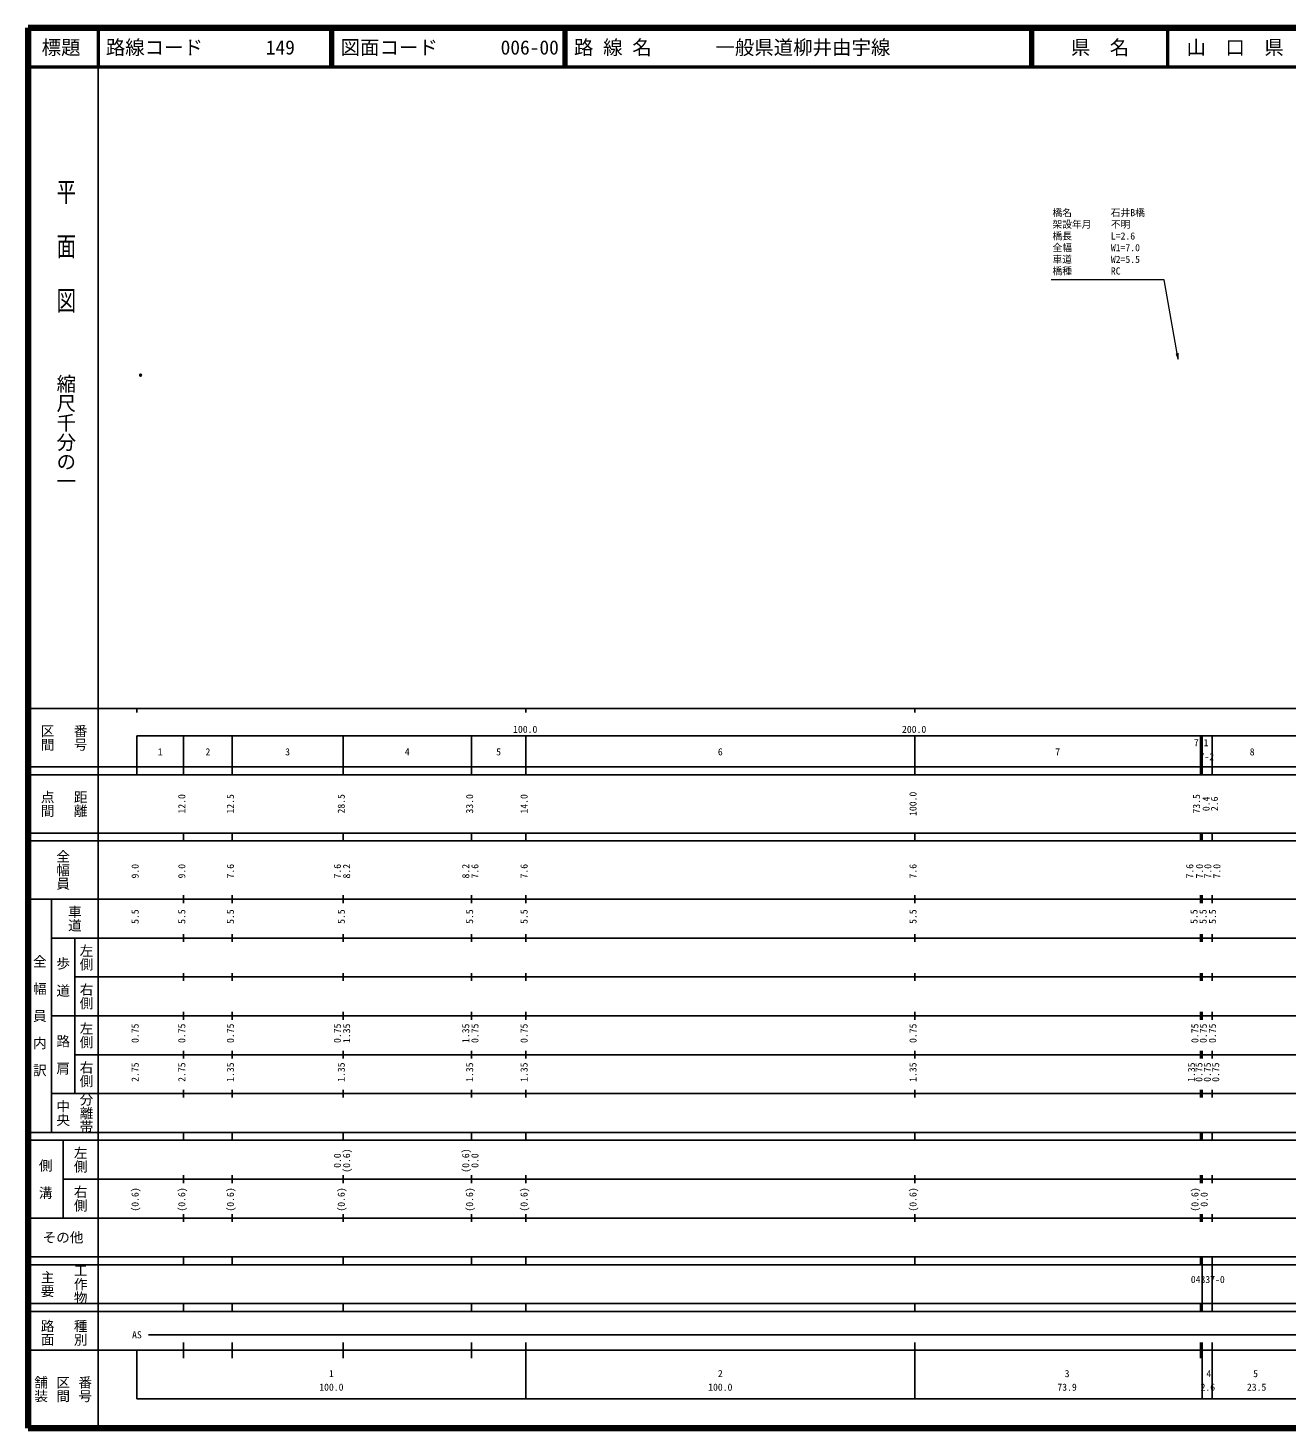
# Model space of a CAD drawing. Units: millimetres on the paper, with parts at other scales. Extents: x 40 to 680, y 20 to 380.
# Drawn here: x 40 to 363.7, y 20 to 380 of the extents above; entities that cross this region are included whole.
import ezdxf
from ezdxf.enums import TextEntityAlignment as Align

# ---------------------------------------------------------------- set-up
doc = ezdxf.new("R2010")
doc.units = ezdxf.units.MM
doc.header["$PDMODE"] = 32
doc.header["$PDSIZE"] = 0.5
doc.layers.add('M-OTRS', color=6, linetype='Continuous')
doc.layers.add('M-TTL-TXT', color=7, linetype='Continuous')
for name, color, linetype, lineweight in [('M-STR-HTXT', 7, 'Continuous', 13), ('M-TTL', 2, 'Continuous', 140), ('M-TTL-BAND', 7, 'Continuous', 25), ('M-TTL-LINE', 7, 'Continuous', 50)]:
    doc.layers.add(name, color=color, linetype=linetype, lineweight=lineweight)
doc.styles.add('@ＭＳ ゴシック', font='')
doc.styles.add('ＭＳ ゴシック', font='')
doc.styles.get('@ＭＳ ゴシック').set_extended_font_data('@MS Gothic')
doc.styles.get('ＭＳ ゴシック').set_extended_font_data('MS Gothic')

# ---------------------------------------------------------------- blocks, each defined once
blk = doc.blocks.new('open_arrow')
at = {"color": 0, "linetype": 'Continuous', "lineweight": -2}
blk.add_lwpolyline([(7.5, 1.25), (0, 0), (7.5, -1.25)], dxfattribs=at)

msp = doc.modelspace()

# ---------------------------------------------------------------- linework, layer by layer
at = {"layer": 'M-OTRS'}
msp.add_point((68.962, 290.725), dxfattribs=at)
at = {"layer": 'M-STR-HTXT'}
msp.add_lwpolyline([(335.718, 294.876), (332.129, 315.23), (303.048, 315.23)], dxfattribs=at)
at = {"layer": 'M-TTL'}
for p, q in [((40, 380), (40, 20)), ((680, 380), (40, 380)), ((40, 20), (680, 20))]:
    msp.add_line(p, q, dxfattribs=at)
at = {"layer": 'M-TTL-BAND'}
for p, q in [((58, 370), (58, 20)), ((40, 205), (579, 205)), ((68, 205), (68, 204)), ((168, 205), (168, 204)), ((268, 205), (268, 204)), ((68, 198), (579, 198)), ((68, 198), (68, 188)), ((80, 188), (80, 198)), ((92.5, 188), (92.5, 198)), ((121, 188), (121, 198)), ((154, 188), (154, 198)), ((168, 188), (168, 198)), ((268, 188), (268, 198)), ((341.5, 188), (341.5, 198)), ((341.9, 188), (341.9, 198)), ((344.5, 188), (344.5, 198)), ((40, 190), (579, 190)), ((40, 188), (579, 188)), ((40, 173), (579, 173)), ((80, 171), (80, 173)), ((92.5, 171), (92.5, 173)), ((121, 171), (121, 173)), ((154, 171), (154, 173)), ((168, 171), (168, 173)), ((268, 171), (268, 173)), ((341.5, 171), (341.5, 173)), ((341.9, 171), (341.9, 173)), ((344.5, 171), (344.5, 173)), ((40, 171), (579, 171)), ((40, 156), (579, 156)), ((46, 96), (46, 156)), ((80, 155), (80, 157)), ((92.5, 155), (92.5, 157)), ((121, 155), (121, 157)), ((154, 155), (154, 157)), ((168, 155), (168, 157)), ((268, 155), (268, 157)), ((341.5, 155), (341.5, 157)), ((341.9, 155), (341.9, 157)), ((344.5, 155), (344.5, 157)), ((46, 146), (579, 146)), ((52, 146), (52, 106)), ((80, 145), (80, 147)), ((92.5, 145), (92.5, 147)), ((121, 145), (121, 147)), ((154, 145), (154, 147)), ((168, 145), (168, 147)), ((268, 145), (268, 147)), ((341.5, 145), (341.5, 147)), ((341.9, 145), (341.9, 147)), ((344.5, 145), (344.5, 147)), ((80, 135), (80, 137)), ((92.5, 135), (92.5, 137)), ((121, 135), (121, 137)), ((154, 135), (154, 137)), ((168, 135), (168, 137)), ((268, 135), (268, 137)), ((341.5, 135), (341.5, 137)), ((341.9, 135), (341.9, 137)), ((344.5, 135), (344.5, 137)), ((52, 136), (579, 136)), ((46, 126), (579, 126)), ((80, 125), (80, 127)), ((92.5, 125), (92.5, 127)), ((121, 125), (121, 127)), ((154, 125), (154, 127)), ((168, 125), (168, 127)), ((268, 125), (268, 127)), ((341.5, 125), (341.5, 127)), ((341.9, 125), (341.9, 127)), ((344.5, 125), (344.5, 127)), ((52, 116), (579, 116)), ((80, 115), (80, 117)), ((92.5, 115), (92.5, 117)), ((121, 115), (121, 117)), ((154, 115), (154, 117)), ((168, 115), (168, 117)), ((268, 115), (268, 117)), ((341.5, 115), (341.5, 117)), ((341.9, 115), (341.9, 117)), ((344.5, 115), (344.5, 117)), ((46, 106), (579, 106)), ((80, 105), (80, 107)), ((92.5, 105), (92.5, 107)), ((121, 105), (121, 107)), ((154, 105), (154, 107)), ((168, 105), (168, 107)), ((268, 105), (268, 107)), ((341.5, 105), (341.5, 107)), ((341.9, 105), (341.9, 107)), ((344.5, 105), (344.5, 107)), ((40, 96), (579, 96)), ((40, 94), (579, 94)), ((49, 94), (49, 74)), ((80, 94), (80, 96)), ((92.5, 94), (92.5, 96)), ((121, 94), (121, 96)), ((154, 94), (154, 96)), ((168, 94), (168, 96)), ((268, 94), (268, 96)), ((341.5, 94), (341.5, 96)), ((341.9, 94), (341.9, 96)), ((344.5, 94), (344.5, 96)), ((49, 84), (579, 84)), ((80, 83), (80, 85)), ((92.5, 83), (92.5, 85)), ((121, 83), (121, 85)), ((154, 83), (154, 85)), ((168, 83), (168, 85)), ((268, 83), (268, 85)), ((341.5, 83), (341.5, 85)), ((341.9, 83), (341.9, 85)), ((344.5, 83), (344.5, 85)), ((40, 74), (579, 74)), ((80, 73), (80, 75)), ((92.5, 73), (92.5, 75)), ((121, 73), (121, 75)), ((154, 73), (154, 75)), ((168, 73), (168, 75)), ((268, 73), (268, 75)), ((341.5, 73), (341.5, 75)), ((341.9, 73), (341.9, 75)), ((344.5, 73), (344.5, 75)), ((40, 64), (579, 64)), ((40, 62), (579, 62)), ((80, 62), (80, 64)), ((92.5, 62), (92.5, 64)), ((121, 62), (121, 64)), ((154, 62), (154, 64)), ((168, 62), (168, 64)), ((268, 62), (268, 64)), ((341.5, 62), (341.5, 64)), ((341.9, 62), (341.9, 64)), ((341.9, 62), (341.9, 52)), ((344.5, 62), (344.5, 64)), ((344.5, 62), (344.5, 52)), ((40, 52), (579, 52)), ((80, 50), (80, 52)), ((92.5, 50), (92.5, 52)), ((121, 50), (121, 52)), ((154, 50), (154, 52)), ((168, 50), (168, 52)), ((268, 50), (268, 52)), ((341.5, 50), (341.5, 52)), ((341.9, 50), (341.9, 52)), ((344.5, 50), (344.5, 52)), ((40, 50), (579, 50)), ((71, 44), (565, 44)), ((40, 40), (579, 40)), ((68, 40), (68, 27.5)), ((80, 38), (80, 42)), ((92.5, 38), (92.5, 42)), ((121, 38), (121, 42)), ((154, 38), (154, 42)), ((168, 27.5), (168, 42)), ((268, 27.5), (268, 42)), ((341.5, 38), (341.5, 42)), ((341.9, 38), (341.9, 42)), ((344.5, 38), (344.5, 42)), ((341.9, 38), (341.9, 27.499)), ((344.5, 38), (344.5, 27.501)), ((68, 27.5), (579, 27.5))]:
    msp.add_line(p, q, dxfattribs=at)
at = {"layer": 'M-TTL-LINE'}
for p, q in [((58, 380), (58, 370)), ((117.75, 380), (117.75, 370)), ((118.25, 380), (118.25, 370)), ((177.75, 380), (177.75, 370)), ((178.25, 380), (178.25, 370)), ((297.75, 380), (297.75, 370)), ((298.25, 380), (298.25, 370)), ((333, 380), (333, 370)), ((40, 370), (680, 370))]:
    msp.add_line(p, q, dxfattribs=at)

# ---------------------------------------------------------------- block references
at = {"layer": 'M-STR-HTXT', "xscale": 0.2, "yscale": 0.2, "rotation": 100}
msp.add_blockref('open_arrow', (335.718, 294.876), dxfattribs=at)

# ---------------------------------------------------------------- texts
at = {"layer": 'M-STR-HTXT', "style": 'ＭＳ ゴシック'}
for s, p in [('橋名\u3000\u3000\u3000\u3000石井B橋', (303.421, 331.051)), ('橋長\u3000\u3000\u3000\u3000L=2.6', (303.421, 325.051)), ('架設年月\u3000\u3000不明', (303.421, 328.051)), ('全幅\u3000\u3000\u3000\u3000W1=7.0', (303.421, 322.051)), ('車道\u3000\u3000\u3000\u3000W2=5.5', (303.421, 319.051)), ('橋種\u3000\u3000\u3000\u3000RC', (303.421, 316.051))]:
    msp.add_text(s, height=1.833, dxfattribs=at).set_placement(p, align=Align.BOTTOM_LEFT)
at = {"layer": 'M-TTL-BAND', "style": '@ＭＳ ゴシック', "width": 1.4}
msp.add_text('平  面  図', height=3.666, rotation=270, dxfattribs=at).set_placement((49.777, 306.475), align=Align.MIDDLE_RIGHT)
at = {"layer": 'M-TTL-BAND', "style": '@ＭＳ ゴシック'}
msp.add_text('縮尺千分の一', height=3.666, rotation=270, dxfattribs=at).set_placement((49.777, 261.03), align=Align.MIDDLE_RIGHT)
for s, p in [('区間', (45, 197.5)), ('番号', (53.5, 197.5)), ('点間', (45, 180.5)), ('距離', (53.5, 180.5)), ('全幅員', (49, 163.5)), ('車道', (52, 151)), ('左側', (55, 141)), ('全\u3000幅\u3000員\u3000内\u3000訳', (43, 126)), ('歩\u3000道', (49, 136)), ('右側', (55, 131)), ('左側', (55, 121)), ('路\u3000肩', (49, 116)), ('右側', (55, 111)), ('分離帯', (55, 101)), ('中央', (49, 101)), ('左側', (53.5, 89)), ('側\u3000溝', (44.5, 84)), ('右側', (53.5, 79)), ('工作物', (53.5, 57)), ('主要', (45, 57)), ('路面', (45, 44.5)), ('種別', (53.5, 44.5)), ('舗装', (43.333, 30)), ('区間', (49, 30)), ('番号', (54.667, 30))]:
    msp.add_text(s, height=2.566, rotation=270, dxfattribs=at).set_placement(p, align=Align.MIDDLE_CENTER)
at = {"layer": 'M-TTL-BAND', "style": 'ＭＳ ゴシック'}
for s, p in [('100.0', (167.844, 198.195)), ('200.0', (267.844, 198.195)), ('1', (74, 192.405)), ('2', (86.25, 192.405)), ('3', (106.75, 192.405)), ('4', (137.5, 192.405)), ('5', (161, 192.405)), ('6', (218, 192.405)), ('7', (304.75, 192.405)), ('7-1', (341.634, 194.761)), ('8', (354.75, 192.405)), ('7-2', (343.103, 191.132)), ('04337-0', (343.345, 56.723)), ('AS', (68, 42.5)), ('1', (118, 32.523)), ('2', (218, 32.523)), ('3', (307.166, 32.523)), ('4', (343.615, 32.523)), ('5', (355.629, 32.523)), ('100.0', (118, 29.033)), ('100.0', (218, 29.033)), ('73.9', (307.166, 29.033)), ('2.6', (343.345, 29.033)), ('23.5', (355.899, 29.033))]:
    msp.add_text(s, height=1.833, dxfattribs=at).set_placement(p, align=Align.BOTTOM_CENTER)
for s, p in [('12.0', (81, 180.5)), ('12.5', (93.5, 180.5)), ('28.5', (122, 180.5)), ('33.0', (155, 180.5)), ('14.0', (169, 180.5)), ('100.0', (269, 180.5)), ('73.5', (341.893, 180.5)), ('0.4', (344.368, 180.5)), ('2.6', (346.528, 180.5)), ('9.0', (69, 163.174)), ('9.0', (81, 163.174)), ('7.6', (93.5, 163.174)), ('7.6', (121, 163.174)), ('8.2', (123.37, 163.174)), ('8.2', (154, 163.174)), ('7.6', (156.37, 163.174)), ('7.6', (169, 163.174)), ('7.6', (269, 163.174)), ('7.6', (340.165, 163.174)), ('7.0', (342.671, 163.174)), ('7.0', (344.8, 163.174)), ('7.0', (347.133, 163.174)), ('5.5', (69, 151.5)), ('5.5', (81, 151.5)), ('5.5', (93.5, 151.5)), ('5.5', (122, 151.5)), ('5.5', (155, 151.5)), ('5.5', (169, 151.5)), ('5.5', (269, 151.5)), ('5.5', (341.25, 151.5)), ('5.5', (343.59, 151.5)), ('5.5', (346.009, 151.5)), ('0.75', (69, 121.5)), ('0.75', (81, 121.5)), ('0.75', (93.5, 121.5)), ('0.75', (121, 121.5)), ('1.35', (123.37, 121.5)), ('1.35', (154, 121.5)), ('0.75', (156.37, 121.5)), ('0.75', (169, 121.5)), ('0.75', (269, 121.5)), ('0.75', (341.484, 121.5)), ('0.75', (343.641, 121.5)), ('0.75', (345.991, 121.5)), ('2.75', (69, 111.5)), ('2.75', (81, 111.5)), ('1.35', (93.5, 111.5)), ('1.35', (122, 111.5)), ('1.35', (155, 111.5)), ('1.35', (169, 111.5)), ('1.35', (269, 111.5)), ('1.35', (340.585, 111.5)), ('0.75', (342.521, 111.5)), ('0.75', (344.678, 111.5)), ('0.75', (346.821, 111.5)), ('0.0', (121, 88.764)), ('(0.6)', (123.37, 88.764)), ('(0.6)', (154, 88.764)), ('0.0', (156.37, 88.764)), ('(0.6)', (69, 78.764)), ('(0.6)', (81, 78.764)), ('(0.6)', (93.5, 78.764)), ('(0.6)', (122, 78.764)), ('(0.6)', (155, 78.764)), ('(0.6)', (169, 78.764)), ('(0.6)', (269, 78.764)), ('(0.6)', (341.5, 78.764)), ('0.0', (343.87, 78.764))]:
    msp.add_text(s, height=1.833, rotation=90, dxfattribs=at).set_placement(p, align=Align.BOTTOM_CENTER)
msp.add_text('その他', height=2.566, dxfattribs=at).set_placement((49, 69), align=Align.MIDDLE_CENTER)
at = {"layer": 'M-TTL-TXT', "style": 'ＭＳ ゴシック'}
for s, p in [('標題', (48.5, 375)), ('県\u3000名', (315.625, 375)), ('山\u3000口\u3000県', (350.375, 375))]:
    msp.add_text(s, height=3.666, dxfattribs=at).set_placement(p, align=Align.MIDDLE_CENTER)
for s, p in [('路線コード', (60, 375)), ('149', (101.142, 375)), ('149', (101.142, 375)), ('149', (101.142, 375)), ('図面コード', (120.38, 375)), ('006-00', (161.521, 375)), ('路 線 名', (180.38, 375)), ('一般県道柳井由宇線', (216.734, 375))]:
    msp.add_text(s, height=3.666, dxfattribs=at).set_placement(p, align=Align.MIDDLE_LEFT)

doc.saveas('drawing.dxf')
